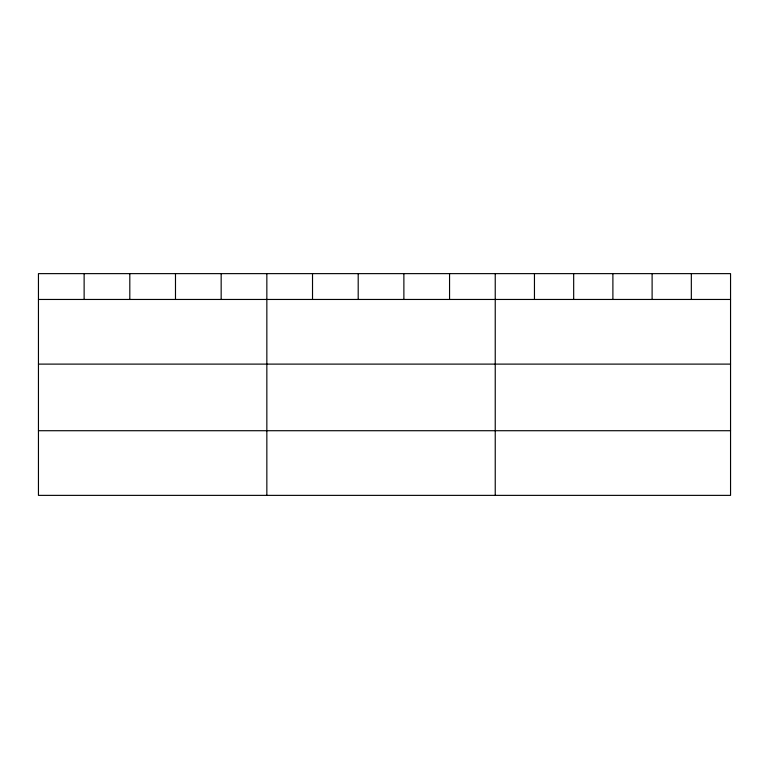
<?xml version="1.0" encoding="UTF-8"?>
<svg xmlns="http://www.w3.org/2000/svg" width="769" height="769" viewBox="0 0 769 769"><rect width="100%" height="100%" fill="white"/><g stroke="black" fill="none" stroke-linecap="round" stroke-linejoin="round"><path stroke-width="1.15" d="M730.55 299.458L730.55 495.371L38.45 495.371L38.45 273.629L730.55 273.629L730.55 299.458L38.45 299.458M38.45 364.112L730.55 364.112M38.45 430.717L730.55 430.717M691.331 273.629L691.331 299.458M652.112 273.629L652.112 299.458M612.893 273.629L612.893 299.458M573.674 273.629L573.674 299.458M534.455 273.629L534.455 299.458M495.236 273.629L495.236 495.371M449.557 273.629L449.557 299.458M403.879 273.629L403.879 299.458M358.2 273.629L358.2 299.458M312.522 273.629L312.522 299.458M266.843 273.629L266.843 495.371M221.164 273.629L221.164 299.458M175.486 273.629L175.486 299.458M129.807 273.629L129.807 299.458M84.129 273.629L84.129 299.458"/></g></svg>
